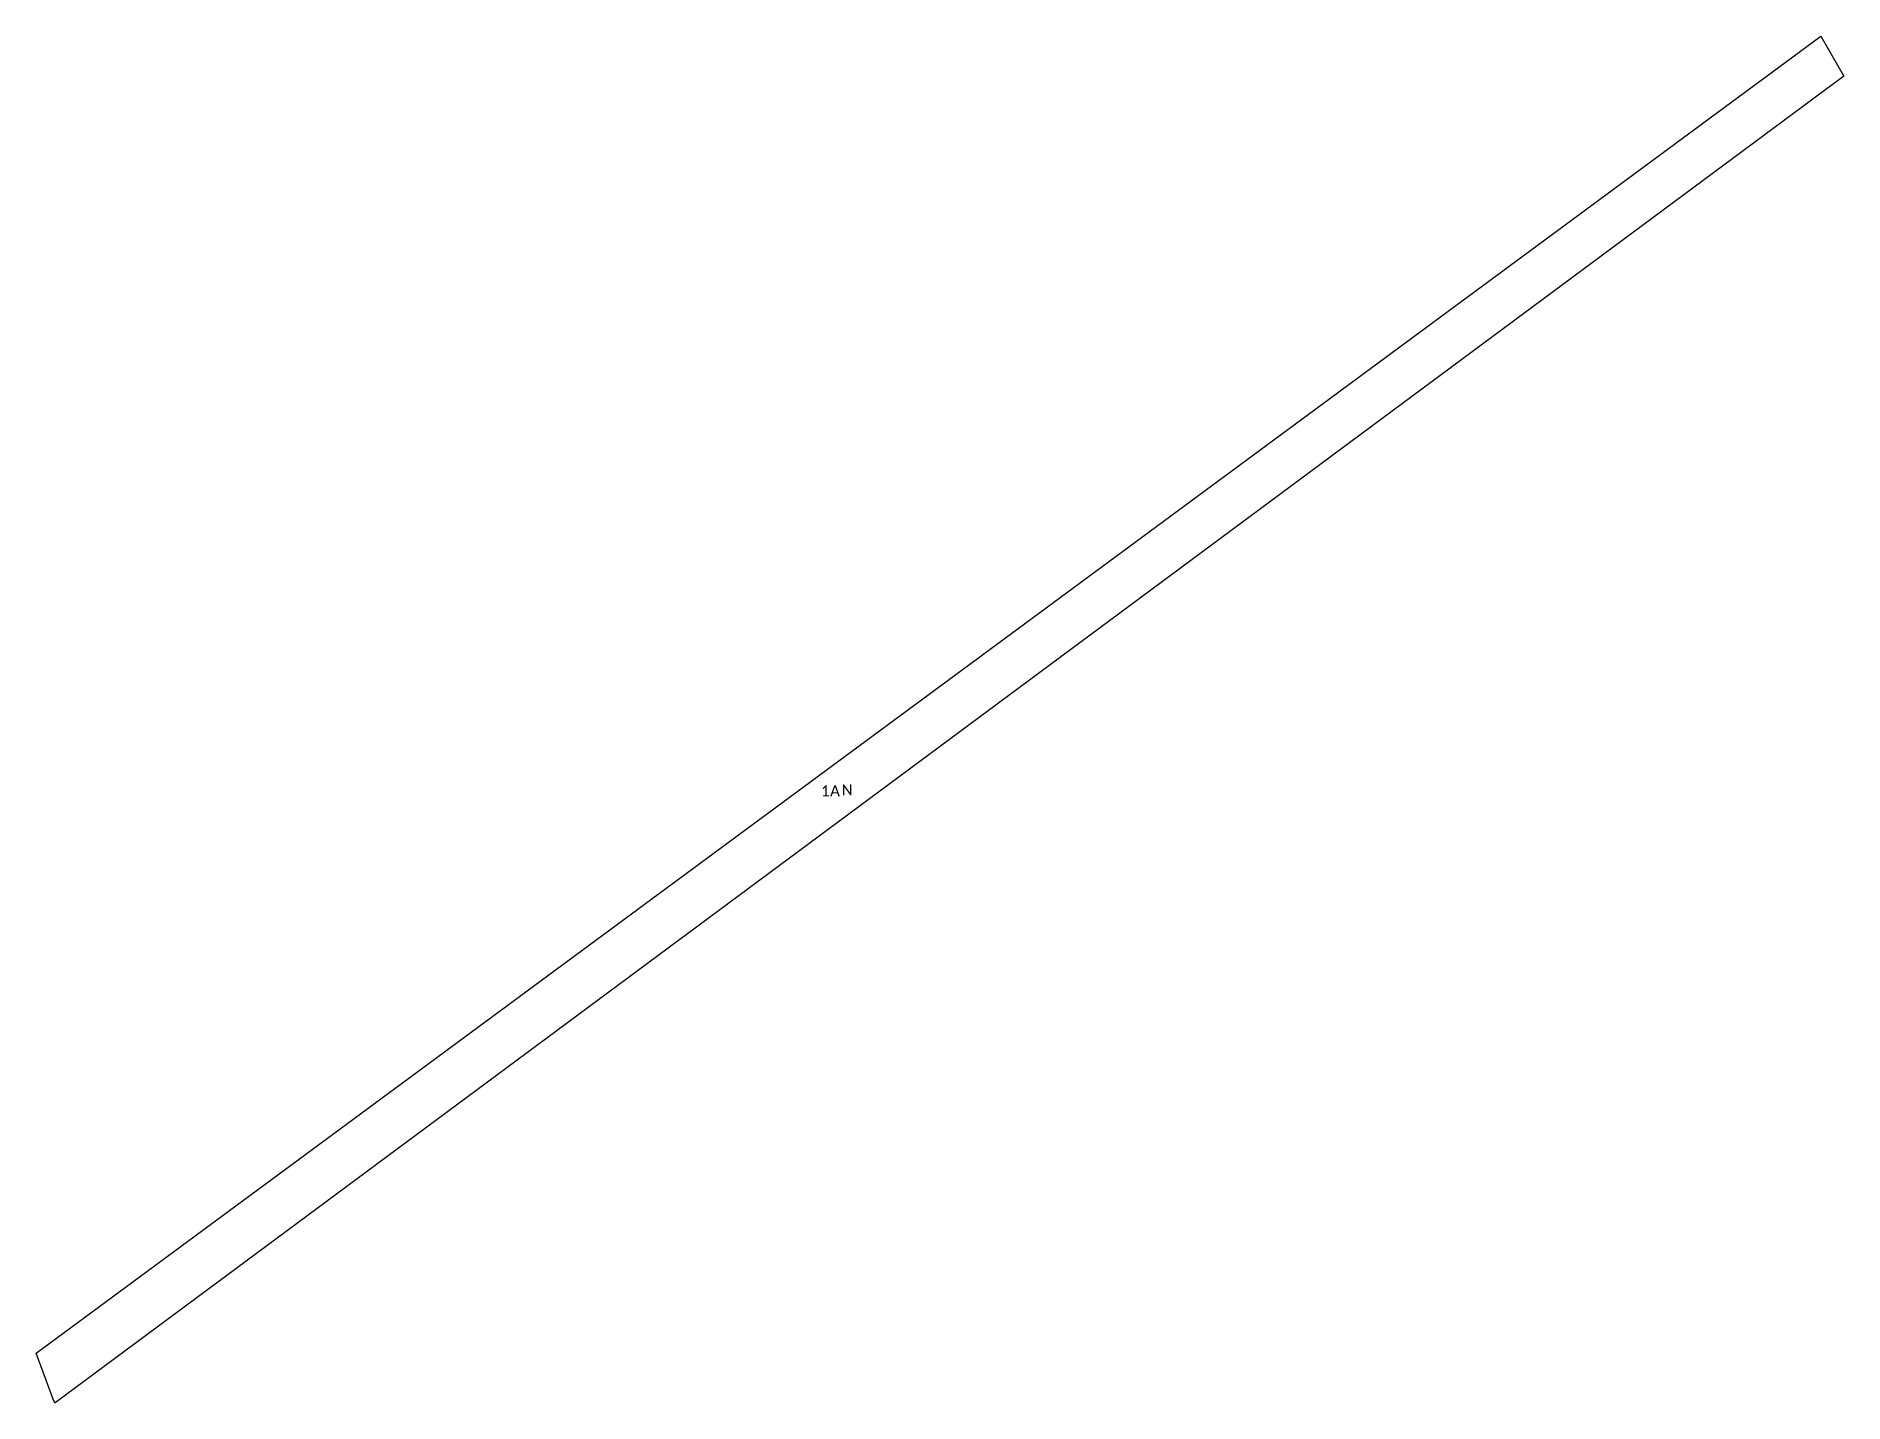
# Model space of a CAD drawing. Extents: x 613756 to 613921, y 646494 to 646619.
import ezdxf

# ---------------------------------------------------------------- set-up
doc = ezdxf.new("R2010")
doc.units = 0
for name, color, linetype in [('_CAT_FOL', 7, 'Continuous'), ('_IMPREJMUIT', 150, 'Continuous'), ('_NR_PARCELA', 50, 'Continuous'), ('_PARCELA_NOU_feb2025', 50, 'Continuous')]:
    doc.layers.add(name, color=color, linetype=linetype)
doc.styles.add('texte', font='')
doc.styles.get('texte').set_extended_font_data('Calibri')

msp = doc.modelspace()

# ---------------------------------------------------------------- linework, layer by layer
at = {"layer": '_PARCELA_NOU_feb2025'}
msp.add_lwpolyline([(613756.28, 646498.51), (613919.4, 646618.82), (613921.49, 646615.17), (613758, 646493.97), (613757.87, 646494.21)], close=True, dxfattribs=at)

# ---------------------------------------------------------------- texts
at = {"layer": '_CAT_FOL', "style": 'texte'}
msp.add_text('A', height=1, dxfattribs=at).set_placement((613828.84, 646549.38))
at = {"layer": '_IMPREJMUIT', "style": 'texte'}
msp.add_text('N', height=1, dxfattribs=at).set_placement((613829.9, 646549.46))
at = {"layer": '_NR_PARCELA', "style": 'texte'}
msp.add_text('1', height=1, dxfattribs=at).set_placement((613828.01, 646549.38))

doc.saveas('drawing.dxf')
